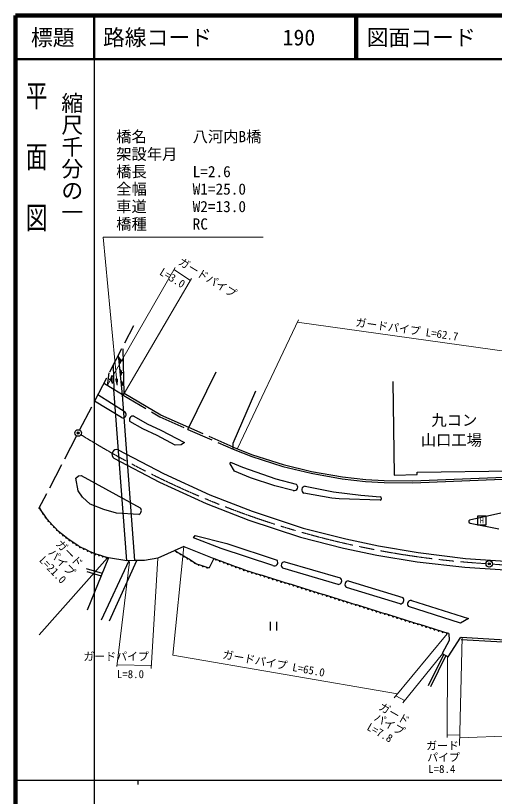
# Model space of a CAD drawing. Units: millimetres, scale not verified. Extents: x 40000 to 680000, y 20000 to 380000.
# Drawn here: x 40000 to 149642, y 201274 to 380000 of the extents above; entities that cross this region are included whole.
import ezdxf
from ezdxf.enums import TextEntityAlignment as Align

# ---------------------------------------------------------------- set-up
doc = ezdxf.new("R2010")
doc.units = ezdxf.units.MM
doc.header["$LTSCALE"] = 1000
doc.header["$PDMODE"] = 32
doc.header["$PDSIZE"] = 500
doc.linetypes.add('CHAIN', pattern=[18.5, 12, -1.5, 3.5, -1.5])
doc.linetypes.add('DASHED', pattern=[7.5, 6, -1.5])
for name, color, linetype, lineweight in [('M-BGD', 7, 'Continuous', 25), ('M-BGD-EXST', 7, 'Continuous', 25), ('M-BMK', 2, 'CHAIN', 13), ('M-BMK-SRVR', 3, 'Continuous', 25), ('M-STR-HTXT', 7, 'Continuous', 13), ('M-STR-STR1', 1, 'Continuous', 25), ('M-TTL', 2, 'Continuous', 140), ('M-TTL-BAND', 7, 'Continuous', 25), ('M-TTL-LINE', 7, 'Continuous', 50)]:
    doc.layers.add(name, color=color, linetype=linetype, lineweight=lineweight)
for name, color, linetype in [('M-BMK-HTXT', 7, 'Continuous'), ('M-OTRS', 6, 'Continuous'), ('M-TTL-TXT', 7, 'Continuous')]:
    doc.layers.add(name, color=color, linetype=linetype)
doc.styles.add('@ＭＳ ゴシック', font='')
doc.styles.add('ＭＳ ゴシック', font='')
doc.styles.get('@ＭＳ ゴシック').set_extended_font_data('@MS Gothic')
doc.styles.get('ＭＳ ゴシック').set_extended_font_data('MS Gothic')

# ---------------------------------------------------------------- blocks, each defined once
blk = doc.blocks.new('open_arrow')
at = {"color": 0, "linetype": 'Continuous', "lineweight": -2}
blk.add_lwpolyline([(7.5, 1.25), (0, 0), (7.5, -1.25)], dxfattribs=at)

msp = doc.modelspace()

# ---------------------------------------------------------------- linework, layer by layer
at = {"layer": 'M-BGD', "linetype": 'DASHED'}
for p, q in [((54663, 285127), (67083, 309081)), ((79454, 285280), (89844, 280746)), ((89847, 281229), (79657, 285693)), ((53971, 283796), (45265, 267088))]:
    msp.add_line(p, q, dxfattribs=at)
at = {"layer": 'M-BGD'}
for p, q in [((64458, 293220), (63557, 302281)), ((64869, 293465), (64599, 303754)), ((63922, 300369), (63803, 301727)), ((64019, 300568), (63934, 301538)), ((64117, 300768), (64066, 301350)), ((64167, 301063), (64548, 301081)), ((62373, 299997), (62501, 294389)), ((64196, 297623), (64025, 298994)), ((64271, 297827), (64149, 298806)), ((64347, 298030), (64273, 298618)), ((79454, 285280), (85935, 298486)), ((61045, 295259), (61445, 298206)), ((61764, 296701), (61429, 296698)), ((61811, 297088), (61849, 296315)), ((61899, 297347), (61962, 296058)), ((61986, 297605), (62075, 295801)), ((64376, 298329), (64709, 298354)), ((62501, 294389), (60347, 295676)), ((64414, 295243), (64322, 296286)), ((64465, 295394), (64400, 296139)), ((64517, 295544), (64478, 295991)), ((64541, 295769), (64758, 295773)), ((126382, 296226), (126710, 274840)), ((65069, 289251), (58857, 293216)), ((64655, 293102), (64458, 293220)), ((64655, 293102), (64869, 293465)), ((89852, 282118), (95014, 294108)), ((64228, 287989), (58101, 291758)), ((89844, 280746), (89852, 282118)), ((131922, 275484), (166533, 276014)), ((131930, 274920), (131922, 275484)), ((54434, 274625), (54996, 274747)), ((54996, 274747), (68528, 267316)), ((126710, 274840), (131930, 274920)), ((46020, 266515), (45436, 267416)), ((46605, 265614), (46020, 266515)), ((47189, 264713), (46605, 265614)), ((47834, 264032), (47189, 264713)), ((151107, 266101), (143942, 264540)), ((48479, 263351), (47834, 264032)), ((49124, 262670), (48479, 263351)), ((144086, 263808), (150662, 262535)), ((49769, 261988), (49124, 262670)), ((50501, 261411), (49769, 261988)), ((51233, 260833), (50501, 261411)), ((51965, 260256), (51233, 260833)), ((52749, 259709), (51965, 260256)), ((53534, 259162), (52749, 259709)), ((54319, 258615), (53534, 259162)), ((55195, 258192), (54319, 258615)), ((56072, 257769), (55195, 258192)), ((56948, 257345), (56072, 257769)), ((76499, 257551), (77321, 257049)), ((61251, 255864), (56360, 243932)), ((57825, 256922), (56948, 257345)), ((58681, 256658), (57825, 256922)), ((59538, 256393), (58681, 256658)), ((60394, 256128), (59538, 256393)), ((61251, 255864), (60394, 256128)), ((65474, 255227), (61251, 255864)), ((77321, 257049), (78142, 256548)), ((78142, 256548), (78964, 256046)), ((78964, 256046), (79786, 255544)), ((86329, 255356), (85414, 255695)), ((59633, 241653), (66026, 255234)), ((61463, 241453), (67727, 255256)), ((79786, 255544), (80607, 255042)), ((80607, 255042), (81429, 254540)), ((81429, 254540), (82397, 254211)), ((82397, 254211), (83366, 253882)), ((83366, 253882), (84334, 253554)), ((87245, 255018), (86329, 255356)), ((88160, 254680), (87245, 255018)), ((89076, 254341), (88160, 254680)), ((89992, 254003), (89076, 254341)), ((90907, 253664), (89992, 254003)), ((101635, 254957), (114326, 251313)), ((56194, 253424), (59809, 252347)), ((56278, 252721), (59559, 251738)), ((91823, 253326), (90907, 253664)), ((92738, 252987), (91823, 253326)), ((93687, 252692), (92738, 252987)), ((94636, 252397), (93687, 252692)), ((95586, 252102), (94636, 252397)), ((96535, 251807), (95586, 252102)), ((113871, 249774), (101216, 253516)), ((97484, 251511), (96535, 251807)), ((98433, 251216), (97484, 251511)), ((99382, 250921), (98433, 251216)), ((100331, 250626), (99382, 250921)), ((101280, 250331), (100331, 250626)), ((102229, 250035), (101280, 250331)), ((116181, 250647), (128648, 246791)), ((103178, 249740), (102229, 250035)), ((104127, 249445), (103178, 249740)), ((105076, 249150), (104127, 249445)), ((106025, 248855), (105076, 249150)), ((106974, 248559), (106025, 248855)), ((107923, 248264), (106974, 248559)), ((128060, 245321), (115783, 249073)), ((108872, 247969), (107923, 248264)), ((109821, 247674), (108872, 247969)), ((110770, 247379), (109821, 247674)), ((111719, 247083), (110770, 247379)), ((112668, 246788), (111719, 247083)), ((113617, 246493), (112668, 246788)), ((114566, 246198), (113617, 246493)), ((115515, 245903), (114566, 246198)), ((116464, 245607), (115515, 245903)), ((117413, 245312), (116464, 245607)), ((118362, 245017), (117413, 245312)), ((119311, 244722), (118362, 245017)), ((120260, 244427), (119311, 244722)), ((121209, 244131), (120260, 244427)), ((122158, 243836), (121209, 244131)), ((123107, 243541), (122158, 243836)), ((124056, 243246), (123107, 243541)), ((125005, 242951), (124056, 243246)), ((125954, 242655), (125005, 242951)), ((126904, 242360), (125954, 242655)), ((127853, 242065), (126904, 242360)), ((128802, 241770), (127853, 242065)), ((129751, 241475), (128802, 241770)), ((130700, 241179), (129751, 241475)), ((131649, 240884), (130700, 241179)), ((132598, 240589), (131649, 240884)), ((133547, 240294), (132598, 240589)), ((134496, 239999), (133547, 240294)), ((135445, 239703), (134496, 239999)), ((136394, 239408), (135445, 239703)), ((137343, 239113), (136394, 239408)), ((138292, 238818), (137343, 239113)), ((139241, 238523), (138292, 238818)), ((134537, 226638), (138064, 233763)), ((138508, 233522), (135028, 226370))]:
    msp.add_line(p, q, dxfattribs=at)
for points in [[(79657, 285693), (73291, 288522), (64869, 293465)], [(67091, 288274), (70134, 286549), (73260, 285116), (78705, 282291), (77900, 281732), (76535, 281705), (72386, 283861), (69138, 285417), (66163, 287109)], [(63513, 280611), (73891, 275201), (84495, 270322), (94139, 266545), (105889, 262702), (115601, 260234), (123087, 258644), (132191, 257092)], [(89844, 280746), (94067, 279067), (101183, 276795), (107690, 275230), (114797, 273988), (120136, 273374), (124414, 273123), (130927, 273021), (155248, 274060), (155280, 273026), (198965, 273551)], [(89847, 281229), (94219, 279491), (101304, 277228), (107782, 275670), (114862, 274434), (120175, 273823), (124431, 273573), (130921, 273471), (155684, 274529), (155716, 273481), (198960, 274001)], [(62496, 278660), (72922, 273225), (83633, 268297), (93396, 264474), (105275, 260588), (115101, 258092), (122684, 256480), (131941, 254995)], [(90158, 275717), (89133, 277364), (89191, 277813), (91954, 276627), (99566, 273967), (104212, 272758)], [(103573, 271307), (99376, 272395), (93779, 274209), (90158, 275717)], [(68247, 265819), (63128, 266072), (60208, 266951), (57045, 268196), (55347, 269768), (54308, 271214), (53802, 274120), (54434, 274625)], [(106324, 272299), (112785, 270999), (119051, 270238), (123451, 269846)], [(123451, 269108), (114099, 269380), (112425, 269574), (106001, 270694)], [(132191, 257092), (143015, 255733), (151064, 255218), (159609, 255068), (176313, 255262), (203963, 256733), (248499, 259582), (292024, 262433), (325309, 264483), (359759, 266393), (397929, 268483), (433901, 269925), (433725, 269918)], [(131941, 254995), (142837, 253740), (150983, 253219), (159603, 253067), (176378, 253263), (204080, 254736), (248628, 257586), (292151, 260437), (325426, 262486), (359869, 264396), (398024, 266486), (433981, 267927), (444702, 268529)], [(98893, 254097), (87054, 258013), (80710, 260479), (81095, 261005), (88351, 259193), (99872, 255339)], [(78550, 258480), (72607, 255790), (69550, 255280), (67310, 255251)], [(78550, 258480), (85414, 255695), (84334, 253554)], [(130642, 246136), (143738, 241996), (141893, 240930), (129946, 244722)], [(142026, 237212), (158401, 236238), (176808, 236477), (225211, 239669)], [(142055, 237711), (158412, 236739), (176788, 236977), (225304, 240176)], [(139241, 238523), (139269, 236987), (137715, 233952), (139073, 233216), (141950, 237690)]]:
    msp.add_lwpolyline(points, dxfattribs=at)
at = {"layer": 'M-BGD', "linetype": 'DASHED'}
msp.add_lwpolyline([(64655, 293102), (73042, 288162), (79454, 285280)], dxfattribs=at)
at = {"layer": 'M-BGD'}
for centre, radius, start, end in [((64543, 288690), 769, 245.77239, 46.84748), ((66832, 287528), 789, 70.85139, 212.04772), ((63175, 279546), 1117, 72.3913, 232.55046), ((103817, 272066), 797, 252.17946, 60.27593), ((106381, 271453), 848, 93.8559, 243.3982), ((123430, 269477), 370, 273.18055, 86.81945), ((45755, 266983), 182, 133.04618, 292.90279), ((67864, 266666), 930, 294.3668, 44.39398), ((46339, 266082), 182, 133.04704, 292.89751), ((46924, 265181), 182, 133.04704, 292.89751), ((144151, 264201), 398, 121.64558, 260.65513), ((47516, 264377), 156, 135.79864, 311.05757), ((48161, 263696), 156, 135.80262, 311.05626), ((48806, 263015), 156, 135.79864, 311.05757), ((49451, 262333), 156, 135.79864, 311.05757), ((50138, 261704), 156, 143.74581, 319.6958), ((50870, 261126), 156, 143.74958, 319.69431), ((51602, 260549), 156, 143.74817, 319.69343), ((52363, 259990), 160, 148.62439, 321.65185), ((53147, 259443), 160, 148.62752, 321.64872), ((53932, 258897), 160, 148.62439, 321.65185), ((54763, 258415), 163, 158.69612, 329.74087), ((55639, 257992), 163, 158.69548, 329.74316), ((56516, 257568), 163, 158.69294, 329.74252), ((76916, 257310), 161, 152.44521, 324.72646), ((57392, 257145), 163, 158.6946, 329.74086), ((58253, 256789), 149, 162.61028, 343.06303), ((59109, 256525), 149, 162.61028, 343.06303), ((59966, 256260), 149, 162.60719, 343.06246), ((60822, 255996), 149, 162.60719, 343.06246), ((77737, 256808), 161, 152.44624, 324.72239), ((78559, 256306), 161, 152.44521, 324.72646), ((79381, 255804), 161, 152.44866, 324.72488), ((85876, 255538), 163, 164.36168, 335.07033), ((80202, 255302), 161, 152.44992, 324.72362), ((81024, 254801), 161, 152.44667, 324.72687), ((81920, 254397), 172, 168.53073, 333.93917), ((82888, 254068), 172, 168.53195, 333.93796), ((86792, 255200), 163, 164.36374, 335.06497), ((87707, 254861), 163, 164.36168, 335.07033), ((88623, 254523), 163, 164.36374, 335.06497), ((89538, 254184), 163, 164.36008, 335.07071), ((90454, 253846), 163, 164.36374, 335.06497), ((99251, 254822), 808, 243.72999, 39.76847), ((101601, 254185), 772, 87.47287, 240.11916), ((83857, 253739), 172, 168.52836, 333.94154), ((91370, 253508), 163, 164.363, 335.06901), ((92285, 253169), 163, 164.36242, 335.06629), ((93218, 252856), 166, 168.39711, 337.04547), ((94167, 252560), 166, 168.39711, 337.04547), ((95116, 252265), 166, 168.39711, 337.04547), ((96065, 251970), 166, 168.39711, 337.04547), ((97014, 251675), 166, 168.39711, 337.04547), ((97963, 251380), 166, 168.39711, 337.04547), ((98912, 251084), 166, 168.39711, 337.04547), ((99861, 250789), 166, 168.39711, 337.04547), ((100810, 250494), 166, 168.39711, 337.04547), ((101759, 250199), 166, 168.39711, 337.04547), ((113817, 250627), 854, 273.60968, 53.41309), ((116279, 249785), 868, 96.51028, 235.12098), ((102708, 249904), 166, 168.39711, 337.04547), ((103657, 249608), 166, 168.39711, 337.04547), ((104606, 249313), 166, 168.39711, 337.04547), ((105555, 249018), 166, 168.39711, 337.04547), ((106504, 248723), 166, 168.39711, 337.04547), ((107453, 248428), 166, 168.39871, 337.0449), ((108402, 248132), 166, 168.39871, 337.0449), ((109351, 247837), 166, 168.39871, 337.0449), ((110300, 247542), 166, 168.39871, 337.0449), ((111249, 247247), 166, 168.39871, 337.0449), ((112198, 246952), 166, 168.39871, 337.0449), ((113147, 246656), 166, 168.39871, 337.0449), ((128062, 246173), 852, 269.85211, 46.54507), ((114096, 246361), 166, 168.39871, 337.0449), ((115046, 246066), 166, 168.39871, 337.0449), ((115995, 245771), 166, 168.39871, 337.0449), ((116944, 245476), 166, 168.39871, 337.0449), ((117893, 245180), 166, 168.39871, 337.0449), ((118842, 244885), 166, 168.39598, 337.0466), ((130551, 245302), 839, 83.74606, 223.79027), ((119791, 244590), 166, 168.39598, 337.0466), ((120740, 244295), 166, 168.39598, 337.0466), ((121689, 244000), 166, 168.39598, 337.0466), ((122638, 243704), 166, 168.39711, 337.04547), ((123587, 243409), 166, 168.39711, 337.04547), ((124536, 243114), 166, 168.39711, 337.04547), ((125485, 242819), 166, 168.39711, 337.04547), ((126434, 242523), 166, 168.39711, 337.04547), ((127383, 242228), 166, 168.39711, 337.04547), ((128332, 241933), 166, 168.39711, 337.04547), ((129281, 241638), 166, 168.39711, 337.04547), ((130230, 241343), 166, 168.39711, 337.04547), ((131179, 241047), 166, 168.39711, 337.04547), ((132128, 240752), 166, 168.39711, 337.04547), ((133077, 240457), 166, 168.39711, 337.04547), ((134026, 240162), 166, 168.39711, 337.04547), ((134975, 239867), 166, 168.39711, 337.04547), ((135924, 239571), 166, 168.39711, 337.04547), ((136873, 239276), 166, 168.39711, 337.04547), ((137822, 238981), 166, 168.39711, 337.04547), ((138771, 238686), 166, 168.39711, 337.04547)]:
    msp.add_arc(centre, radius, start, end, dxfattribs=at)
at = {"layer": 'M-BGD-EXST'}
for p, q in [((98274, 241214), (98274, 239214)), ((99774, 241214), (99774, 239214))]:
    msp.add_line(p, q, dxfattribs=at)
msp.add_lwpolyline([(145756, 263419), (147756, 263419), (147756, 265419), (145756, 265419)], close=True, dxfattribs=at)
at = {"layer": 'M-BMK'}
for centre, radius, start, end in [((159567, 452353), 198154, 238.13381, 266.57547), ((163691, 426660), 172821, 265.19882, 273.06658)]:
    msp.add_arc(centre, radius, start, end, dxfattribs=at)
at = {"layer": 'M-BMK-SRVR'}
for centre in [(54318, 284461), (148479, 254510)]:
    msp.add_circle(centre, 750, dxfattribs=at)
at = {"layer": 'M-OTRS'}
for p in [(54318, 284461), (148479, 254510)]:
    msp.add_point(p, dxfattribs=at)
at = {"layer": 'M-STR-HTXT'}
for p, q in [((61080, 295394), (76533, 322316)), ((76268, 321854), (80028, 319396)), ((80297, 319856), (64655, 293102)), ((90804, 280919), (104746, 310339)), ((153030, 303030), (104504, 309828)), ((78550, 258480), (75987, 233626)), ((45383, 238278), (61016, 255867)), ((71074, 230586), (72558, 255801)), ((66048, 255002), (63178, 231028)), ((138806, 238501), (126682, 223817)), ((142250, 237692), (141658, 212948)), ((127445, 224741), (75987, 233626)), ((128696, 222721), (137761, 233925)), ((138933, 233106), (138794, 214740)), ((63221, 231391), (71110, 231205)), ((127085, 224304), (129081, 223197)), ((286375, 220607), (141699, 214654)), ((141714, 215299), (138798, 215329))]:
    msp.add_line(p, q, dxfattribs=at)
msp.add_lwpolyline([(63246, 295371), (60051, 329283), (96671, 329283)], dxfattribs=at)
at = {"layer": 'M-STR-STR1'}
for p, q in [((65474, 255227), (62501, 294389)), ((64458, 293220), (62501, 294389)), ((67310, 255251), (64458, 293220)), ((67310, 255251), (65474, 255227))]:
    msp.add_line(p, q, dxfattribs=at)
at = {"layer": 'M-TTL'}
for p, q in [((40000, 380000), (40000, 20000)), ((680000, 380000), (40000, 380000))]:
    msp.add_line(p, q, dxfattribs=at)
at = {"layer": 'M-TTL-BAND'}
for p, q in [((58000, 370000), (58000, 20000)), ((40000, 205000), (579000, 205000)), ((68000, 205000), (68000, 204000))]:
    msp.add_line(p, q, dxfattribs=at)
at = {"layer": 'M-TTL-LINE'}
for p, q in [((58000, 380000), (58000, 370000)), ((117750, 380000), (117750, 370000)), ((118250, 380000), (118250, 370000)), ((40000, 370000), (680000, 370000))]:
    msp.add_line(p, q, dxfattribs=at)

# ---------------------------------------------------------------- block references
at = {"layer": 'M-STR-HTXT', "xscale": 200, "yscale": 200, "rotation": 95.4}
msp.add_blockref('open_arrow', (63246, 295371), dxfattribs=at)

# ---------------------------------------------------------------- texts
at = {"layer": 'M-BGD-EXST', "style": 'ＭＳ ゴシック'}
msp.add_text('H', height=1320, dxfattribs=at).set_placement((146756, 264419), align=Align.MIDDLE_CENTER)
at = {"layer": 'M-BMK-HTXT', "style": 'ＭＳ ゴシック'}
for s, p in [('九コン', (135219, 287411)), ('山口工場', (132790, 282856))]:
    msp.add_text(s, height=2566, dxfattribs=at).set_placement(p, align=Align.MIDDLE_LEFT)
at = {"layer": 'M-STR-HTXT', "style": 'ＭＳ ゴシック'}
for s, p in [('橋名\u3000\u3000\u3000八河内B橋', (63042, 353582)), ('架設年月\u3000', (63042, 349582)), ('橋長\u3000\u3000\u3000L=2.6', (63042, 345582)), ('全幅\u3000\u3000\u3000W1=25.0', (63042, 341582)), ('車道\u3000\u3000\u3000W2=13.0', (63042, 337582)), ('橋種\u3000\u3000\u3000RC', (63042, 333582))]:
    msp.add_text(s, height=2566, dxfattribs=at).set_placement(p, align=Align.TOP_LEFT)
for s, rotation, p in [('ガードパイプ', 328.505, (83943, 320025)), ('L=3.0', 328.505, (75926, 319958)), ('ガードパイプ L=62.7', 351.928, (129609, 308169)), ('ガード', 314.061, (52324, 256881)), ('パイプ', 314.061, (50578, 254842)), ('L=21.0', 314.061, (48525, 253146)), ('ガードパイプ L=65.0', 349.693, (99108, 231696)), ('ガード', 330.585, (126698, 220192)), ('パイプ', 330.585, (125604, 217741)), ('L=7.8', 330.585, (123434, 215867))]:
    msp.add_text(s, height=1833, rotation=rotation, dxfattribs=at).set_placement(p, align=Align.MIDDLE_CENTER)
for s, p in [('ガードパイプ', (63021, 233301)), ('L=8.0', (66291, 229258)), ('ガード', (137759, 212884)), ('パイプ', (138009, 210212)), ('L=8.4', (137592, 207539))]:
    msp.add_text(s, height=1833, dxfattribs=at).set_placement(p, align=Align.MIDDLE_CENTER)
at = {"layer": 'M-TTL-BAND', "style": '@ＭＳ ゴシック', "width": 1.4}
msp.add_text('平  面  図', height=3666, rotation=270, dxfattribs=at).set_placement((44760, 330305), align=Align.MIDDLE_RIGHT)
at = {"layer": 'M-TTL-BAND', "style": '@ＭＳ ゴシック'}
msp.add_text('縮尺千分の一', height=3666, rotation=270, dxfattribs=at).set_placement((52913, 332521), align=Align.MIDDLE_RIGHT)
at = {"layer": 'M-TTL-TXT', "style": 'ＭＳ ゴシック'}
msp.add_text('標題', height=3666, dxfattribs=at).set_placement((48500, 375000), align=Align.MIDDLE_CENTER)
for s, p in [('路線コード', (60000, 375000)), ('図面コード', (120380, 375000)), ('190', (101142, 375000))]:
    msp.add_text(s, height=3666, dxfattribs=at).set_placement(p, align=Align.MIDDLE_LEFT)

doc.saveas('drawing.dxf')
